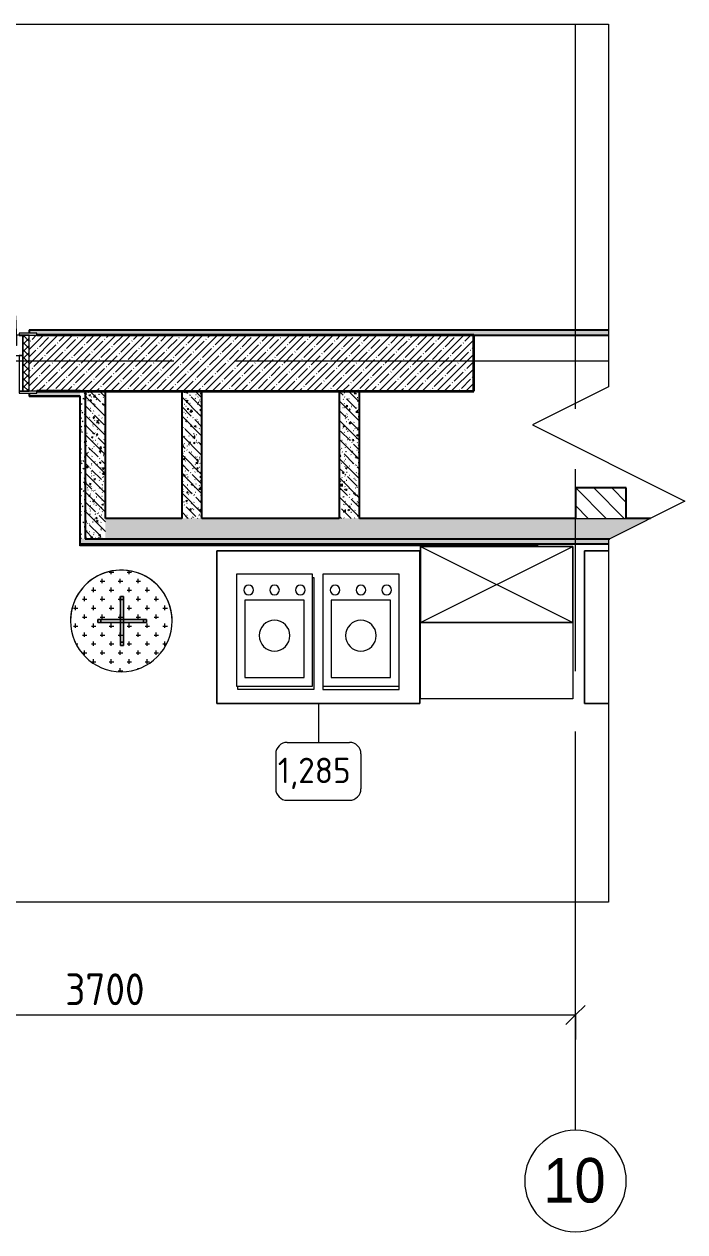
# Model space of a CAD drawing. Header units: millimetres. Extents: x 11693 to 241752, y -8553 to 29926.
# Drawn here: x 51702 to 54302, y 4374 to 9124 of the extents above; entities that cross this region are included whole.
import ezdxf

# ---------------------------------------------------------------- set-up
doc = ezdxf.new("R2010")
doc.units = ezdxf.units.MM
doc.linetypes.add('Осевая', pattern=[1587.5, 317.5, -238.125, 793.75, -238.125])
for name, color, linetype, lineweight in [('A-ANNO-DIMS', 7, 'Continuous', 9), ('A-ANNO-DIMS-50', 7, 'Continuous', 9), ('A-DETL-GENF', 7, 'Continuous', 9), ('A-DOOR', 7, 'Continuous', 9), ('A-DOOR-1', 7, 'Continuous', 15), ('A-DOOR-FRAM', 7, 'Continuous', 15), ('A-DOOR-FRAM-1', 7, 'Continuous', 9), ('A-WALL-2', 7, 'Continuous', 9), ('I-FURN', 7, 'Continuous', 9), ('I-FURN-IDEN', 7, 'Continuous', 9), ('I-WALL', 7, 'Continuous', 9), ('Оси', 7, 'Continuous', 9), ('Оси-1', 7, 'Continuous', 20), ('Оси-2', 7, 'Осевая', 9)]:
    doc.layers.add(name, color=color, linetype=linetype, lineweight=lineweight)
for name, color, linetype, lineweight, true_color in [('A-WALL-1', 7, 'Continuous', 25, 0x3c3c3c), ('A-WALL-3', 7, 'Continuous', 35, 0x3c3c3c), ('A-WALL-FNSH-1', 7, 'Continuous', 15, 0x3c3c3c), ('I-FURN-1', 7, 'Continuous', 9, 0xffffff), ('P-SANR-FIXT-1', 7, 'Continuous', 15, 0x4994b4), ('P-SANR-FIXT-2', 7, 'Continuous', 9, 0x4994b4)]:
    doc.layers.add(name, color=color, linetype=linetype, lineweight=lineweight, true_color=true_color)
doc.styles.add('Arial', font='arial.ttf', dxfattribs={"width": 0.9, "height": 175})
doc.styles.add('GOST Common_2', font='GOST_Common.ttf', dxfattribs={"height": 100})
doc.styles.add('ISOCPEUR', font='isocpeur.ttf', dxfattribs={"width": 0.9, "height": 125})
doc.dimstyles.new('ISO-2_5_0_9К_БОЛЬШОЙ', dxfattribs={"dimscale": 304.8, "dimtxt": 124.497647, "dimasz": 0.246063, "dimexe": 0.19685, "dimexo": 0.492126, "dimgap": 0, "dimtad": 1, "dimdec": 0, "dimrnd": 10, "dimzin": 0, "dimdsep": 46, "dimtxsty": 'ISOCPEUR', "dimblk1": 'OBLIQUE', "dimblk2": 'OBLIQUE', "dimsah": 1, "dimcen": 0.09, "dimdle": 0.19685, "dimazin": 0, "dimtfac": 1, "dimtdec": 4, "dimtix": 1, "dimtmove": 0, "dimatfit": 3, "dimfxl": 1, "dimtvp": 1, "dimtolj": 1, "dimtzin": 0, "dimarcsym": 2})
pattern_1 = [(135, (24261.92, 0), (-37.71708, -37.71708), [53.34, -8.89, 1.778, -8.89]), (135, (24261.92, 37.694), (-37.71708, -37.71708), []), (50, (24261.92, 0), (63.7639, -5.57885), [6.667, -73.342]), (355, (24261.92, 0), (-12.33488, 66.86951), [5.334, -58.674]), (100.451, (24267.235, -0.465), (51.43036, 61.29098), [5.667, -62.332]), (46.184, (24261.92, 17.78), (94.87722, -14.71484), [10.001, -110.014]), (96.636, (24269.83, 16.55), (83.09115, 86.5993), [8.5, -93.497]), (351.184, (24261.92, 17.78), (83.09204, 86.59928), [8.001, -88.011]), (21, (24270.81, 13.335), (53.06449, -35.79273), [6.667, -73.342]), (326, (24270.81, 13.335), (21.63066, 64.46546), [5.334, -58.674]), (71.451, (24275.233, 10.35), (74.69646, 28.67237), [5.667, -62.332]), (37.5, (24261.921, 0), (1.080413, 29.594271), [1.676, -56.286, 1.676, -57.887, -58.896]), (37.5, (24261.921, 0), (1.080413, 29.594271), [-117.526, 1.676, -57.22]), (7.5, (24261.92, 0), (23.386368, 35.063507), [1.676, -32.283, 1.676, -54.953, -22.447]), (7.5, (24261.92, 0), (23.386368, 35.063507), [-90.589, 1.676, -20.771]), (327.5, (24242.096, 0), (47.456567, -2.005468), [1.676, -20.549, 1.676, -67.666, -92.011]), (327.5, (24242.096, 0), (47.456567, -2.005468), [-91.567, 1.676, -90.335]), (317.5, (24233.206, 0), (51.84495, 8.89904), [1.676, -27.216, 1.676, -44.374, -65.341]), (317.5, (24233.206, 0), (51.84495, 8.89904), [-74.943, 1.676, -63.665])]
pattern_2 = [(0, (24261.921, 0), (60.96, 15.24), [5.029, -40.691, 5.029, -40.691, -243.84]), (0, (24261.921, 0), (60.96, 15.24), [-91.44, 5.029, -86.411, 5.029, -40.691, -106.68]), (0, (24261.921, 0), (60.96, 15.24), [-228.6, 5.029, -25.451, 5.029, -71.171]), (120, (24284.781, 7.62), (-43.678227, 45.1729086), [5.029, -40.691, 5.029, -40.691, -243.84]), (120, (24284.781, 7.62), (-43.678227, 45.1729086), [-91.44, 5.029, -86.411, 5.029, -40.691, -106.68]), (120, (24284.781, 7.62), (-43.678227, 45.1729086), [-228.6, 5.029, -25.451, 5.029, -71.171]), (240, (24292.401, 38.1), (-17.281773, -60.4129086), [5.029, -40.691, 5.029, -40.691, -243.84]), (240, (24292.401, 38.1), (-17.281773, -60.4129086), [-91.44, 5.029, -86.411, 5.029, -40.691, -106.68]), (240, (24292.401, 38.1), (-17.281773, -60.4129086), [-228.6, 5.029, -25.451, 5.029, -71.171])]

# ---------------------------------------------------------------- blocks, each defined once
blk = doc.blocks.new('110_Дверь_СКБ_1Ст_Внутренняя1 - Д-4к_п__1100x2100h_Артистические EI30-23985503-Фрагмент 2_5')
at = {"layer": 'A-DOOR'}
h = blk.add_hatch(dxfattribs=at)
h.set_pattern_fill('FP_17', color=256, style=0, pattern_type=2)
h.set_pattern_definition([(135, (1751.41, 174.685), (-14.14214, -14.14214), []), (225, (1751.41, 174.685), (14.14214, -14.14214), [])])
h.paths.add_polyline_path([(562.5, -110), (562.5, 110), (537.5, 110), (537.5, -110)])
at = {"layer": 'A-DOOR-FRAM-1'}
h = blk.add_hatch(dxfattribs=at)
h.set_pattern_fill('FP_18', color=256, style=0, pattern_type=2)
h.set_pattern_definition([(45, (-371.384, 174.685), (-14.1421, 14.1421), []), (135, (-371.384, 174.685), (-14.1421, -14.1421), [])])
h.paths.add_polyline_path([(-512.5, -110), (-512.5, 110), (-537.5, 110), (-537.5, -110)])
at = {"layer": 'A-DOOR'}
blk.add_arc((-487.5, 110), 1000, 360, 90, dxfattribs=at)
at = {"layer": 'A-DOOR-1'}
for p, q in [((-487.5, 1110), (-487.5, 110)), ((-447.5, 1110), (-487.5, 1110)), ((-447.5, 110), (-447.5, 1110)), ((-487.5, 110), (-447.5, 110))]:
    blk.add_line(p, q, dxfattribs=at)
at = {"layer": 'A-DOOR-FRAM'}
for p, q in [((-497.5, 118), (-567.5, 118)), ((-567.5, 118), (-567.5, 110)), ((-567.5, 110), (-497.5, 110)), ((-512.5, 110), (-537.5, 110)), ((-537.5, 110), (-537.5, -110)), ((-487.5, 110), (-512.5, 110)), ((-512.5, 110), (-512.5, 30)), ((-512.5, -110), (-512.5, 110)), ((-497.5, 110), (-512.5, 110)), ((-512.5, 110), (-512.5, 109)), ((-512.5, 109), (-497.5, 109)), ((-497.5, 110), (-497.5, 118)), ((-497.5, 109), (-497.5, 110)), ((-487.5, 70), (-487.5, 110)), ((512.5, 110), (512.5, 70)), ((537.5, 110), (512.5, 110)), ((592.5, 118), (522.5, 118)), ((522.5, 118), (522.5, 110)), ((537.5, 110), (522.5, 110)), ((522.5, 110), (522.5, 109)), ((522.5, 110), (592.5, 110)), ((522.5, 109), (537.5, 109)), ((537.5, 30), (537.5, 110)), ((562.5, 110), (537.5, 110)), ((537.5, 110), (537.5, -110)), ((537.5, 109), (537.5, 110)), ((562.5, -110), (562.5, 110)), ((592.5, 110), (592.5, 118)), ((-477.5, 70), (-487.5, 70)), ((-477.5, 30), (-477.5, 70)), ((512.5, 70), (502.5, 70)), ((502.5, 70), (502.5, 30)), ((-512.5, 30), (-477.5, 30)), ((-497.5, 30), (-512.5, 30)), ((-512.5, 30), (-512.5, -110)), ((-497.5, -110), (-497.5, 30)), ((502.5, 30), (537.5, 30)), ((537.5, 30), (522.5, 30)), ((522.5, 30), (522.5, -110)), ((537.5, -110), (537.5, 30)), ((-497.5, -110), (-567.5, -110)), ((-567.5, -110), (-567.5, -118)), ((-567.5, -118), (-497.5, -118)), ((-537.5, -110), (-512.5, -110)), ((-512.5, -110), (-497.5, -110)), ((-497.5, -118), (-497.5, -110)), ((522.5, -110), (537.5, -110)), ((592.5, -110), (522.5, -110)), ((522.5, -110), (522.5, -118)), ((522.5, -118), (592.5, -118)), ((537.5, -110), (562.5, -110)), ((592.5, -118), (592.5, -110))]:
    blk.add_line(p, q, dxfattribs=at)
blk = doc.blocks.new('DOO_2D_Мойка двойная - 800х600-18611705-Фрагмент 2_5')
at = {"layer": 'P-SANR-FIXT-1'}
for p, q in [((-400, -420), (-400, 180)), ((-400, 180), (400, 180)), ((400, 180), (400, -420)), ((-22.5, 75), (-17.5, 75)), ((-17.5, 75), (-17.5, -365)), ((-317.5, -365), (-317.5, -352.4)), ((-17.5, -365), (-317.5, -365)), ((17.5, -352.4), (17.5, -365)), ((17.5, -365), (317.5, -365)), ((317.5, -365), (317.5, -352.4)), ((400, -420), (-400, -420))]:
    blk.add_line(p, q, dxfattribs=at)
blk = doc.blocks.new('вешалка - 1_15-26230894-Фрагмент 2_5')
at = {"layer": 'I-FURN-1'}
h = blk.add_hatch(dxfattribs=at)
h.set_pattern_fill('FP_19', color=256, style=0, pattern_type=2)
h.set_pattern_definition([(0, (-27822.396, -6776.488), (35.242, 35.242), [17.621, -52.864]), (90, (-27813.586, -6785.298), (-35.242, 35.242), [17.621, -52.864])])
h.paths.add_polyline_path([(-24.1, -198.5), (24.1, -198.5), (70.9, -187), (113.6, -164.6), (149.7, -132.6), (177.1, -92.9), (194.2, -47.9), (200, 0), (194.2, 47.9), (177.1, 92.9), (149.7, 132.6), (113.6, 164.6), (70.9, 187), (24.1, 198.5), (-24.1, 198.5), (-70.9, 187), (-113.6, 164.6), (-149.7, 132.6), (-177.1, 92.9), (-194.2, 47.9), (-200, 0), (-194.2, -47.9), (-177.1, -92.9), (-149.7, -132.6), (-113.6, -164.6), (-70.9, -187)])
at = {"layer": 'I-FURN'}
for p, q in [((9, 96), (-3, 96)), ((-3, 96), (-3, 84)), ((-3, 84), (-3, 96)), ((-3, 96), (9, 96)), ((9, 96), (-3, 96)), ((-3, 96), (-3, 84)), ((-3, 84), (-3, 96)), ((-3, 96), (9, 96)), ((9, 84), (9, 96)), ((9, 96), (9, 84)), ((9, 84), (9, 96)), ((9, 96), (9, 84)), ((-3, 84), (9, 84)), ((9, 84), (-3, 84)), ((-3, 84), (-3, 6)), ((-3, 6), (-3, 84)), ((9, 6), (9, 84)), ((9, 84), (9, 6)), ((-81, 6), (-93, 6)), ((-93, 6), (-93, -6)), ((-93, -6), (-93, 6)), ((-93, 6), (-81, 6)), ((-81, 6), (-93, 6)), ((-93, 6), (-93, -6)), ((-93, -6), (-93, 6)), ((-93, 6), (-81, 6)), ((-81, -6), (-81, 6)), ((-81, 6), (-81, -6)), ((-3, 6), (-81, 6)), ((-81, 6), (-3, 6)), ((9, 6), (-3, 6)), ((-3, 6), (-3, -6)), ((-3, -6), (-3, 6)), ((-3, 6), (9, 6)), ((87, 6), (9, 6)), ((9, 6), (87, 6)), ((9, -6), (9, 6)), ((9, 6), (9, -6)), ((99, 6), (87, 6)), ((87, 6), (87, -6)), ((87, -6), (87, 6)), ((87, 6), (99, 6)), ((99, 6), (87, 6)), ((87, 6), (99, 6)), ((99, -6), (99, 6)), ((99, 6), (99, -6)), ((99, -6), (99, 6)), ((99, 6), (99, -6)), ((-93, -6), (-81, -6)), ((-81, -6), (-93, -6)), ((-93, -6), (-81, -6)), ((-81, -6), (-93, -6)), ((-81, -6), (-3, -6)), ((-3, -6), (-81, -6)), ((-3, -6), (-3, -84)), ((-3, -84), (-3, -6)), ((-3, -6), (9, -6)), ((9, -6), (-3, -6)), ((9, -84), (9, -6)), ((9, -6), (87, -6)), ((87, -6), (9, -6)), ((9, -6), (9, -84)), ((87, -6), (99, -6)), ((99, -6), (87, -6)), ((87, -6), (99, -6)), ((99, -6), (87, -6)), ((9, -84), (-3, -84)), ((-3, -84), (-3, -96)), ((-3, -96), (-3, -84)), ((-3, -84), (9, -84)), ((-3, -84), (-3, -96)), ((-3, -96), (-3, -84)), ((9, -96), (9, -84)), ((9, -84), (9, -96)), ((9, -96), (9, -84)), ((9, -84), (9, -96)), ((-3, -96), (9, -96)), ((9, -96), (-3, -96)), ((-3, -96), (9, -96)), ((9, -96), (-3, -96))]:
    blk.add_line(p, q, dxfattribs=at)
for start, end in [(360, 180), (13.8462, 152.3077), (152.3077, 180), (0, 13.8462), (180, 360), (180, 0)]:
    blk.add_arc((0, 0), 200, start, end, dxfattribs=at)
blk = doc.blocks.new('Холодильник встроенный 1180 мм - 3_9-25480617-Фрагмент 2_5')
at = {"layer": 'I-FURN'}
for p, q in [((-200.3, 329.9), (-294.9, 329.9)), ((-294.9, 329.9), (-294.9, -270.1)), ((-294.9, -270.1), (-294.9, 329.9)), ((-294.9, 329.9), (-200.3, 329.9)), ((-294.9, -270.1), (-200.3, -270.1)), ((-200.3, -270.1), (-294.9, -270.1))]:
    blk.add_line(p, q, dxfattribs=at)
blk = doc.blocks.new('Шкаф параметрический - 1_137-26238011-Фрагмент 2_5')
at = {"layer": 'I-FURN'}
for p, q in [((0, 0), (0, -300)), ((0, -300), (0, 0)), ((0.2, -299.9), (600, 0)), ((600, 0), (0.2, 0)), ((0.2, 0), (600, 0)), ((600, -300), (600, 0)), ((600, 0), (600, -300)), ((0.2, -0.1), (600, -300)), ((0.2, -300), (600, -300)), ((600, -300), (0.2, -300))]:
    blk.add_line(p, q, dxfattribs=at)
blk = doc.blocks.new('Стол базовый прямоугольный - 1_274а-26238015-Фрагмент 2_5')
at = {"layer": 'I-FURN'}
for p, q in [((-300, 300), (300, 300)), ((-300, -300), (-300, 300)), ((300, 300), (300, -300)), ((300, -300), (-300, -300))]:
    blk.add_line(p, q, dxfattribs=at)
blk = doc.blocks.new('Мойка кухонная - Мойка Steel Hammer SH R 5151 GLOWE-25557159-Фрагмент 2_5')
at = {"layer": 'P-SANR-FIXT-2'}
for p, q in [((150, 0), (-150, 0)), ((-150, 0), (-150, -440)), ((150, -440), (150, 0)), ((116.1, -102.3), (-116.6, -102.3)), ((-116.6, -102.3), (-116.6, -406.4)), ((116.1, -406.4), (116.1, -102.3)), ((-116.6, -406.4), (116.1, -406.4)), ((-150, -440), (150, -440))]:
    blk.add_line(p, q, dxfattribs=at)
for centre, radius, start, end in [((-101.6, -61.9), 19, 90, 180), ((-101.6, -61.9), 19, 360, 90), ((0, -61.9), 19, 360, 180), ((101.6, -61.9), 19.1, 360, 180), ((-101.6, -61.9), 19, 180, 270), ((-101.6, -61.9), 19.1, 270, 360), ((0, -61.9), 19, 180, 360), ((101.6, -61.9), 19.1, 180, 360), ((0, -241.3), 60.5, 360, 180), ((0, -241.3), 60.5, 180, 360)]:
    blk.add_arc(centre, radius, start, end, dxfattribs=at)
blk = doc.blocks.new('DET_L_Линия разрыва - М100-30911423-Фрагмент 2_5')
at = {"layer": 'A-DETL-GENF'}
for p, q in [((1576.5, -300), (1876.5, 300)), ((1876.5, 300), (2026.5, 0)), ((0, 0), (1426.5, 0)), ((1426.5, 0), (1576.5, -300)), ((2026.5, 0), (3453, 0))]:
    blk.add_line(p, q, dxfattribs=at)
blk = doc.blocks.new('DET_L_Линия разрыва - М100-30911424-Фрагмент 2_5')
at = {"layer": 'A-DETL-GENF'}
blk.add_line((0, 0), (9875.7, 0), dxfattribs=at)
blk = doc.blocks.new('DET_L_Линия разрыва - М100-30911425-Фрагмент 2_5')
at = {"layer": 'A-DETL-GENF'}
blk.add_line((9875.7, 0), (0, 0), dxfattribs=at)
blk = doc.blocks.new('Ось сетки - D8-29747960-Фрагмент 2_5')
at = {"layer": 'Оси-1'}
for start, end in [(360, 180), (180, 360)]:
    blk.add_arc((0, 0), 4, start, end, dxfattribs=at)
blk = doc.blocks.new('DIMBLOCK17-Фрагмент 2_5')
at = {"layer": 'A-ANNO-DIMS-50'}
for p, q in [((50171.9, 5129.9), (50171.9, 5286.9)), ((53871.9, 5129.9), (53871.9, 5286.9)), ((50171.9, 5226.9), (53871.9, 5226.9)), ((50171.9, 5226.9), (50171.9, 5129.9)), ((53871.9, 5226.9), (53871.9, 5129.9))]:
    blk.add_line(p, q, dxfattribs=at)
at = {"layer": 'A-ANNO-DIMS-50', "lineweight": 20}
for p, q in [((50171.9, 5226.9), (50134.4, 5189.4)), ((50171.9, 5226.9), (50209.4, 5264.4)), ((53871.9, 5226.9), (53834.4, 5189.4)), ((53871.9, 5226.9), (53909.4, 5264.4))]:
    blk.add_line(p, q, dxfattribs=at)
at = {"layer": 'A-ANNO-DIMS-50', "color": 0, "insert": (51863.9, 5390.2), "char_height": 125, "width": 379.239, "attachment_point": 1, "line_spacing_factor": 1.149209, "style": 'ISOCPEUR'}
blk.add_mtext('3700', dxfattribs=at)
blk = doc.blocks.new('_Oblique')
at = {"color": 0, "linetype": 'ByBlock', "lineweight": -2}
blk.add_line((-0.5, -0.5), (0.5, 0.5), dxfattribs=at)
blk = doc.blocks.new('Марка_Мебель - В прямоуг_Balcon_Марка-25523697-Фрагмент 2_5')
at = {"layer": 'I-FURN-IDEN'}
for p, q in [((-2.455, 2.278), (2.455, 2.278)), ((-3.355, 1.378), (-3.355, -1.384)), ((3.355, 1.378), (3.355, -1.378)), ((-2.461, -2.278), (2.455, -2.278))]:
    blk.add_line(p, q, dxfattribs=at)
for centre, radius, start, end in [((-2.455, 1.378), 0.9, 90, 180), ((2.455, 1.378), 0.9, 0, 90), ((-2.461, -1.384), 0.893, 180, 270), ((2.455, -1.378), 0.9, 270, 0)]:
    blk.add_arc(centre, radius, start, end, dxfattribs=at)

msp = doc.modelspace()

# ---------------------------------------------------------------- hatches: boundary and pattern name
at = {"layer": 'I-WALL'}
h = msp.add_hatch(dxfattribs=at)
h.set_pattern_fill('FP_10', color=256, style=0, pattern_type=2)
h.set_pattern_definition(pattern_2)
h.paths.add_polyline_path([(54002.3, 7900), (54002.3, 7920), (51721.9, 7920), (51721.9, 7908), (51751.9, 7908), (51751.9, 7900), (53471.7, 7900)])
h.paths.add_polyline_path([(50591.9, 7900), (50591.9, 7908), (50621.9, 7908), (50621.9, 7920), (48631.9, 7920), (48631.9, 7900), (50421.9, 7900)])
h.paths.add_polyline_path([(46771.9, 7900), (47191.9, 7900), (47191.9, 7920), (44471.9, 7920), (44471.9, 7900), (46413.8, 7900)])
h = msp.add_hatch(dxfattribs=at)
h.set_pattern_fill('FP_4', color=256, style=0, pattern_type=2)
h.set_pattern_definition([(45, (24261.92, 0), (-28.51196, 28.51196), []), (45, (24290.433, 0), (-28.51196, 28.51196), [50.403, -10.081, 1.676, -8.404])])
h.paths.add_polyline_path([(53471.7, 7680), (53471.7, 7900), (51721.9, 7900), (51721.9, 7680), (52401.9, 7680)])
h.paths.add_polyline_path([(50441.9, 7680), (50621.9, 7680), (50621.9, 7900), (50421.9, 7900), (50421.9, 7680)])
h = msp.add_hatch(dxfattribs=at)
h.set_pattern_fill('FP_10', color=256, style=0, pattern_type=2)
h.set_pattern_definition(pattern_2)
h.paths.add_polyline_path([(51920.9, 7660), (51921.9, 7660), (51921.9, 7680), (51751.9, 7680), (51751.9, 7672), (51721.9, 7672), (51721.9, 7660), (51751.9, 7660)])
h.paths.add_polyline_path([(50441.9, 7660), (50621.9, 7660), (50621.9, 7672), (50591.9, 7672), (50591.9, 7680), (50441.9, 7680)])
h = msp.add_hatch(dxfattribs=at)
h.set_pattern_fill('FP_10', color=256, style=0, pattern_type=2)
h.set_pattern_definition(pattern_2)
h.paths.add_polyline_path([(51921.9, 7100), (51941.9, 7100), (51941.9, 7680), (51921.9, 7680), (51921.9, 7335.4)])
h = msp.add_hatch(dxfattribs=at)
h.set_pattern_fill('FP_6', color=256, style=0, pattern_type=2)
h.set_pattern_definition(pattern_1)
h.paths.add_polyline_path([(52021.9, 7100), (52021.9, 7680), (51941.9, 7680), (51941.9, 7100)])
h = msp.add_hatch(dxfattribs=at)
h.set_pattern_fill('FP_6', color=256, style=0, pattern_type=2)
h.set_pattern_definition(pattern_1)
h.paths.add_polyline_path([(52401.9, 7180), (52401.9, 7680), (52321.9, 7680), (52321.9, 7180)])
h = msp.add_hatch(dxfattribs=at)
h.set_pattern_fill('FP_6', color=256, style=0, pattern_type=2)
h.set_pattern_definition(pattern_1)
h.paths.add_polyline_path([(53021.7, 7180), (53021.7, 7680), (52941.7, 7680), (52941.7, 7180)])
h = msp.add_hatch(dxfattribs=at)
h.set_pattern_fill('FP_1', color=256, style=0, pattern_type=2)
h.set_pattern_definition([(135, (24261.92, 0), (-35.35534, -35.35534), [])])
h.paths.add_polyline_path([(54002.3, 7180), (54071.7, 7180), (54071.7, 7300), (53871.7, 7300), (53871.7, 7180)])
h = msp.add_hatch(dxfattribs=at)
h.set_pattern_fill('FP_6', color=256, style=0, pattern_type=2)
h.set_pattern_definition(pattern_1)
h.paths.add_polyline_path([(54007.5, 7100), (54167.5, 7180), (52021.9, 7180), (52021.9, 7100), (54002.3, 7100)])
h = msp.add_hatch(dxfattribs=at)
h.set_pattern_fill('FP_10', color=256, style=0, pattern_type=2)
h.set_pattern_definition(pattern_2)
h.paths.add_polyline_path([(54002.3, 7080), (54002.3, 7097.4), (54007.5, 7100), (51921.9, 7100), (51921.9, 7080), (53967.5, 7080)])

# ---------------------------------------------------------------- linework, layer by layer
at = {"layer": 'A-WALL-1'}
for p, q in [((54002.3, 7920), (51721.9, 7920)), ((51721.9, 7920), (51721.9, 7908)), ((53471.7, 7900), (54002.3, 7900)), ((51721.9, 7672), (51721.9, 7660)), ((51921.9, 7660), (51721.9, 7660)), ((51921.9, 7080), (51921.9, 7660)), ((51941.9, 7680), (51941.9, 7100)), ((52021.9, 7180), (52021.9, 7680)), ((52321.9, 7680), (52321.9, 7180)), ((52401.9, 7180), (52401.9, 7680)), ((52941.7, 7680), (52941.7, 7180)), ((53021.7, 7180), (53021.7, 7680)), ((54071.7, 7300), (53871.7, 7300)), ((53871.7, 7300), (53871.7, 7180)), ((54071.7, 7180), (54071.7, 7300)), ((52321.9, 7180), (52021.9, 7180)), ((52941.7, 7180), (52401.9, 7180)), ((53871.7, 7180), (53021.7, 7180)), ((54167.5, 7180), (54071.7, 7180)), ((51921.9, 7080), (54002.3, 7080)), ((51941.9, 7100), (54007.5, 7100))]:
    msp.add_line(p, q, dxfattribs=at)
at = {"layer": 'A-WALL-2'}
for p, q in [((53471.7, 7920), (53471.7, 7921)), ((53871.7, 7180), (54071.7, 7180))]:
    msp.add_line(p, q, dxfattribs=at)
at = {"layer": 'A-WALL-3'}
for p, q in [((53471.7, 7900), (51751.9, 7900)), ((53471.7, 7680), (53471.7, 7900)), ((51751.9, 7680), (53471.7, 7680)), ((51921.9, 7680), (51751.9, 7680))]:
    msp.add_line(p, q, dxfattribs=at)
at = {"layer": 'A-WALL-FNSH-1'}
for p, q in [((54002.3, 7921), (51721.9, 7921)), ((51721.9, 7921), (51721.9, 7920)), ((51721.9, 7660), (51721.9, 7659)), ((51721.9, 7659), (51920.9, 7659)), ((51920.9, 7659), (51920.9, 7079)), ((51920.9, 7079), (54002.3, 7079))]:
    msp.add_line(p, q, dxfattribs=at)
at = {"layer": 'I-FURN'}
for p, q in [((53259.8, 7052.4), (52459.8, 7052.4)), ((52459.8, 7052.4), (52459.8, 6452.4)), ((52459.8, 6452.4), (52459.8, 7052.4)), ((52459.8, 7052.4), (53259.8, 7052.4)), ((53259.8, 6452.4), (53259.8, 7052.4)), ((53259.8, 7052.4), (53259.8, 6452.4)), ((52459.8, 6452.4), (53259.8, 6452.4)), ((53259.8, 6452.4), (52459.8, 6452.4))]:
    msp.add_line(p, q, dxfattribs=at)
at = {"layer": 'I-FURN-IDEN'}
msp.add_line((52859.8, 6452.4), (52859.8, 6299), dxfattribs=at)
at = {"layer": 'I-WALL'}
for p, q in [((51920.9, 7072), (51920.9, 7079)), ((51921.4, 7080), (51921.4, 7072)), ((51921.9, 7080), (51921.9, 7072)), ((53721.9, 7079), (53721.9, 7072)), ((53721.9, 7072), (51920.9, 7072))]:
    msp.add_line(p, q, dxfattribs=at)
at = {"layer": 'Оси'}
for p, q in [((53871.9, 7873.9), (53871.9, 9123.9)), ((52752.3, 7800), (54002.3, 7800)), ((53871.9, 4773.7), (53871.9, 6023.7))]:
    msp.add_line(p, q, dxfattribs=at)
at = {"layer": 'Оси-2'}
for p, q in [((53871.9, 6023.7), (53871.9, 7873.9)), ((33479.3, 7800), (52752.3, 7800))]:
    msp.add_line(p, q, dxfattribs=at)

# ---------------------------------------------------------------- block references
at = {"layer": 'A-DETL-GENF'}
for name, p, rotation in [('DET_L_Линия разрыва - М100-30911425-Фрагмент 2_5', (54002.3, 9123.9), 180), ('DET_L_Линия разрыва - М100-30911423-Фрагмент 2_5', (54002.3, 9123.9), 269.9999999999999), ('DET_L_Линия разрыва - М100-30911424-Фрагмент 2_5', (54002.3, 5670.9), 180)]:
    msp.add_blockref(name, p, dxfattribs=dict(at, rotation=rotation))
at = {"layer": 'A-DOOR'}
msp.add_blockref('110_Дверь_СКБ_1Ст_Внутренняя1 - Д-4к_п__1100x2100h_Артистические EI30-23985503-Фрагмент 2_5', (51159.4, 7790), dxfattribs=at)
at = {"layer": 'I-FURN'}
for name, p in [('Шкаф параметрический - 1_137-26238011-Фрагмент 2_5', (53261.7, 7070)), ('Холодильник встроенный 1180 мм - 3_9-25480617-Фрагмент 2_5', (54202.6, 6722.4)), ('вешалка - 1_15-26230894-Фрагмент 2_5', (52084.3, 6776.5))]:
    msp.add_blockref(name, p, dxfattribs=at)
at = {"layer": 'I-FURN', "rotation": 180}
msp.add_blockref('Стол базовый прямоугольный - 1_274а-26238015-Фрагмент 2_5', (53561.9, 6770), dxfattribs=at)
at = {"layer": 'I-FURN-IDEN', "xscale": 49.99999999999998, "yscale": 49.99999999999998, "zscale": 49.99999999999998}
msp.add_blockref('Марка_Мебель - В прямоуг_Balcon_Марка-25523697-Фрагмент 2_5', (52859.8, 6185.1), dxfattribs=at)
at = {"layer": 'P-SANR-FIXT-1'}
for name, p in [('DOO_2D_Мойка двойная - 800х600-18611705-Фрагмент 2_5', (52859.8, 6872.4)), ('Мойка кухонная - Мойка Steel Hammer SH R 5151 GLOWE-25557159-Фрагмент 2_5', (52687.3, 6960)), ('Мойка кухонная - Мойка Steel Hammer SH R 5151 GLOWE-25557159-Фрагмент 2_5', (53027.3, 6960))]:
    msp.add_blockref(name, p, dxfattribs=at)
at = {"layer": 'Оси-1', "xscale": 49.99999999999998, "yscale": 49.99999999999998, "zscale": 49.99999999999998}
msp.add_blockref('Ось сетки - D8-29747960-Фрагмент 2_5', (53871.9, 4573.7), dxfattribs=at)

# ---------------------------------------------------------------- texts
at = {"layer": 'I-FURN-IDEN', "insert": (52700.3, 6238.6), "char_height": 100, "width": 368.776, "attachment_point": 1, "style": 'GOST Common_2'}
msp.add_mtext('1,285', dxfattribs=at)
at = {"layer": 'Оси', "insert": (53745.6, 4664), "char_height": 175, "width": 303.038, "attachment_point": 1, "style": 'Arial'}
msp.add_mtext('10', dxfattribs=at)

# ---------------------------------------------------------------- dimensions: what is measured, and where the dimension line sits
at = {"layer": 'A-ANNO-DIMS'}
dim = msp.add_linear_dim(base=(53871.9, 5226.9), p1=(50171.9, 5279.9), p2=(53871.9, 5279.9), dimstyle='ISO-2_5_0_9К_БОЛЬШОЙ', override={"dimpost": '<>', "dimfxl": 3700}, dxfattribs=at)
dim.commit()
dim.dimension.update_dxf_attribs({"geometry": 'DIMBLOCK17-Фрагмент 2_5', "text_midpoint": (52021.9, 5289.4)})

doc.saveas('drawing.dxf')
